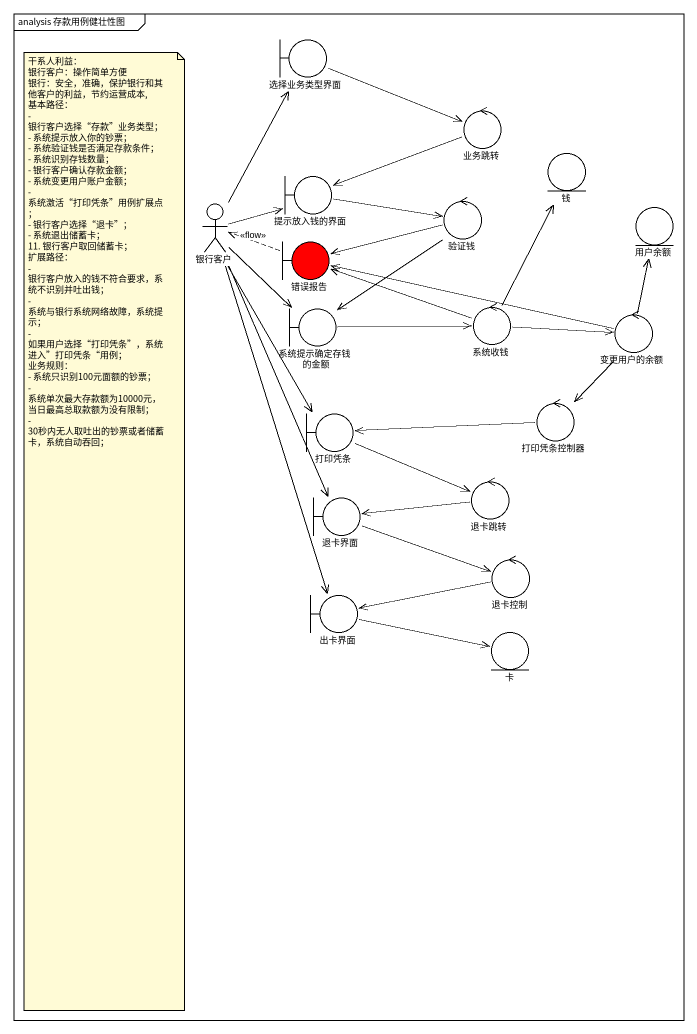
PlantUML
@startuml
mainframe analysis 存款用例健壮性图
boundary 选择业务类型界面
control 业务跳转
entity 钱
actor 银行客户
boundary 提示放入钱的界面
control 验证钱
entity 用户余额
boundary 错误报告 #FF0000
boundary 系统提示确定存钱的金额
control 系统收钱
control 变更用户的余额
control 打印凭条控制器
boundary 打印凭条
control 退卡跳转
boundary 退卡界面
control 退卡控制
boundary 出卡界面
entity 卡
选择业务类型界面 -right-> 业务跳转
业务跳转 -left-> 提示放入钱的界面
银行客户 -up-> 选择业务类型界面
银行客户 -up-> 提示放入钱的界面
银行客户 -right-> 系统提示确定存钱的金额
银行客户 --> 打印凭条
银行客户 --> 退卡界面
银行客户 --> 出卡界面
提示放入钱的界面 -right-> 验证钱
验证钱 -left-> 错误报告
验证钱 --> 系统提示确定存钱的金额
错误报告 .left.> 银行客户 : <<flow>>
系统提示确定存钱的金额 -right-> 系统收钱
系统收钱 -up-> 钱
系统收钱 -left-> 错误报告
系统收钱 -right-> 变更用户的余额
变更用户的余额 -up-> 用户余额
变更用户的余额 -left-> 错误报告
变更用户的余额 --> 打印凭条控制器
打印凭条控制器 -left-> 打印凭条
打印凭条 -right-> 退卡跳转
退卡跳转 -left-> 退卡界面
退卡界面 -right-> 退卡控制
退卡控制 -left-> 出卡界面
出卡界面 -right-> 卡
note as N1
  干系人利益：
  银行客户：操作简单方便
  银行：安全，准确，保护银行和其他客户的利益，节约运营成本,
  基本路径：
  - 银行客户选择“存款”业务类型；
  - 系统提示放入你的钞票；
  - 系统验证钱是否满足存款条件；
  - 系统识别存钱数量；
  - 银行客户确认存款金额；
  - 系统变更用户账户金额；
  - 系统激活“打印凭条”用例扩展点；
  - 银行客户选择“退卡”；
  - 系统退出储蓄卡；
  11. 银行客户取回储蓄卡；
  扩展路径：
  - 银行客户放入的钱不符合要求，系统不识别并吐出钱；
  - 系统与银行系统网络故障，系统提示；
  - 如果用户选择“打印凭条”，系统进入”打印凭条“用例；
  业务规则：
  - 系统只识别100元面额的钞票；
  - 系统单次最大存款额为10000元，当日最高总取款额为没有限制；
  - 30秒内无人取吐出的钞票或者储蓄卡，系统自动吞回；
end note
@enduml
